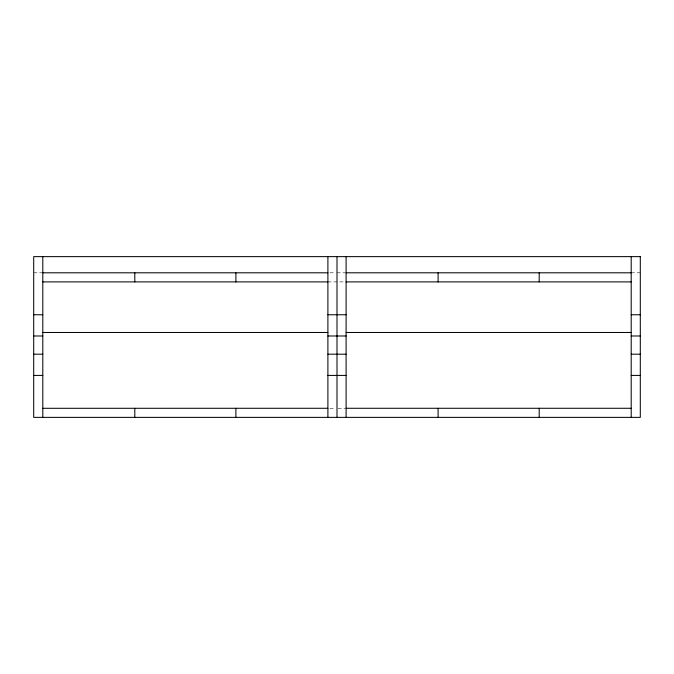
<?xml version="1.0" encoding="UTF-8"?>
<svg xmlns="http://www.w3.org/2000/svg" width="674" height="674" viewBox="0 0 674 674"><rect width="100%" height="100%" fill="white"/><g stroke="black" fill="none" stroke-linecap="round" stroke-linejoin="round"><path stroke-width="0.51" stroke-dasharray="3.37 2.53" d="M33.7 272.802L41.788 272.802M329.923 272.802L334.978 272.802M337 272.802L345.088 272.802M631.201 272.802L640.3 272.802M327.901 281.901L345.088 281.901M329.923 408.276L334.978 408.276M338.011 408.276L345.088 408.276"/><path stroke-width="1.01" d="M42.799 272.802L327.901 272.802M346.099 272.802L631.201 272.802M42.799 281.901L327.901 281.901M346.099 281.901L631.201 281.901M33.7 314.758L42.799 314.758M327.901 314.758L346.099 314.758M631.201 314.758L640.3 314.758M42.799 332.476L327.901 332.476M346.099 332.476L631.201 332.476M33.7 335.989L42.799 335.989M327.901 335.989L346.099 335.989M631.201 335.989L640.3 335.989M33.7 354.187L42.799 354.187M327.901 354.187L346.099 354.187M631.201 354.187L640.3 354.187M33.7 375.418L42.799 375.418M327.901 375.418L346.099 375.418M631.201 375.418L640.3 375.418M42.799 408.301L327.901 408.276M346.099 408.276L631.201 408.276M631.201 256.626L631.201 417.375M539.2 272.802L539.2 281.901M539.2 408.276L539.2 417.375M438.1 272.802L438.1 281.901M438.1 408.276L438.1 417.375M346.099 256.626L346.099 417.375M337 256.626L337 417.375M327.901 256.626L327.901 417.375M235.9 272.802L235.9 281.901M235.9 408.276L235.9 417.375M134.8 272.802L134.8 281.901M134.8 408.276L134.8 417.375M42.799 256.626L42.799 417.375M640.3 256.626L33.7 256.626L33.7 417.375L640.3 417.375L640.3 256.626"/></g></svg>
